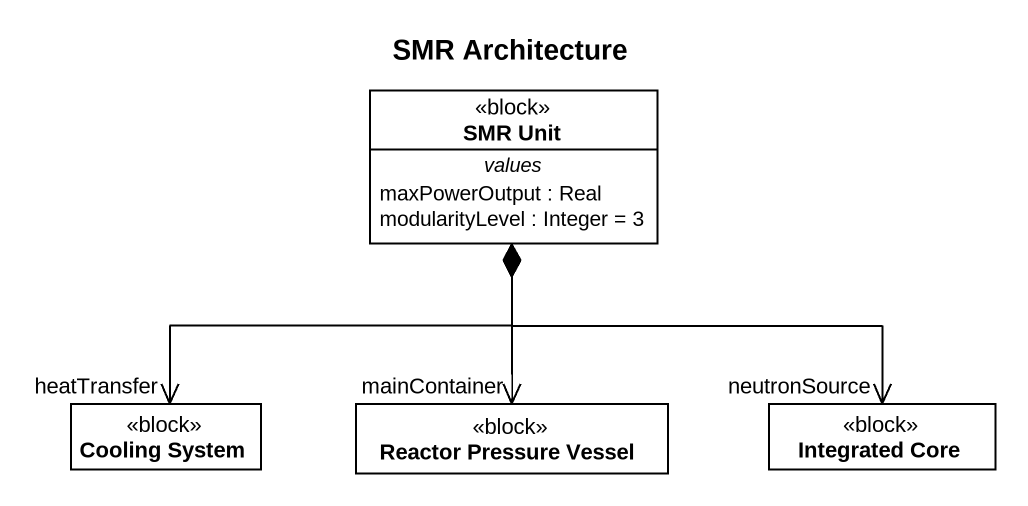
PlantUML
@startuml
title SMR Architecture
hide circle
hide empty members
class "SMR Unit" as SMR_Unit <<block>> {
  -- values --
  maxPowerOutput : Real
  modularityLevel : Integer = 3
}
class "Cooling System" as Cooling_System <<block>>
class "Reactor Pressure Vessel" as Reactor_Pressure_Vessel <<block>>
class "Integrated Core" as Integrated_Core <<block>>
SMR_Unit *--> "heatTransfer" Cooling_System
SMR_Unit *--> "mainContainer" Reactor_Pressure_Vessel
SMR_Unit *--> "neutronSource" Integrated_Core
@enduml
